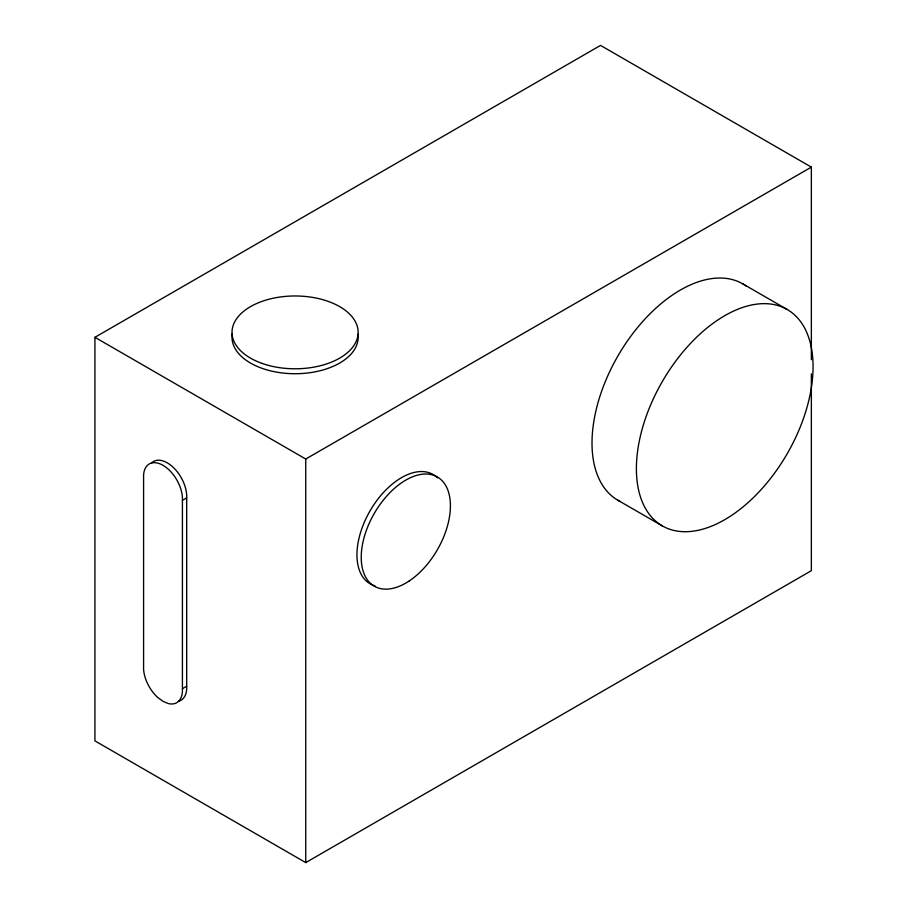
<?xml version="1.0" encoding="UTF-8"?>
<svg xmlns="http://www.w3.org/2000/svg" width="908" height="908" viewBox="0 0 908 908"><rect width="100%" height="100%" fill="white"/><g stroke="black" fill="none" stroke-linecap="round" stroke-linejoin="round"><path stroke-width="1.36" d="M811.355 373.858L811.355 570.689L305.746 862.6L94.931 740.883L94.931 337.311L600.54 45.4L811.355 167.117L811.355 359.693M182.417 500.376A27.512 15.89 60 0 0 162.997 465.305A27.512 15.89 60 0 0 143.589 477.96L143.589 666.268A27.512 15.89 60 0 0 157.776 697.492L162.997 701.339L168.23 703.53A27.512 15.89 60 0 0 182.417 688.695L182.417 500.376L186.685 497.913A27.512 15.89 60 0 0 173.757 467.881A27.512 15.89 60 0 0 151.409 463.137M94.931 337.311L305.746 459.028L811.355 167.117M182.417 688.695L186.685 686.232L186.685 497.913M742.812 283.875L787.191 309.492A124.929 72.129 -60 0 1 747.59 503.009A124.929 72.129 -60 0 1 639.402 440.55A124.929 72.129 -60 0 1 787.191 309.492M617.883 500.251L662.261 525.868M305.746 459.028L305.746 862.6M357.922 334.246A63.072 36.411 0 0 1 294.498 373.721A63.072 36.411 0 0 1 232.346 333.588M186.685 686.232A27.512 15.89 60 0 1 178.445 701.26M620.243 501.511A124.929 72.129 -60 0 1 618.473 354.983A124.929 72.129 -60 0 1 746.194 286.054M375.015 585.83A63.072 36.411 -60 0 1 370.067 510.818A63.072 36.411 -60 0 1 437.474 477.869M262.037 363.393A63.072 36.411 0 0 0 358.127 333.406A63.072 36.411 0 0 0 265.079 300.355A63.072 36.411 0 0 0 262.037 363.393M409.088 581.052A63.072 36.411 -60 0 0 442.707 481.342A63.072 36.411 -60 0 0 365.674 532.36A63.072 36.411 -60 0 0 409.088 581.052"/></g></svg>
